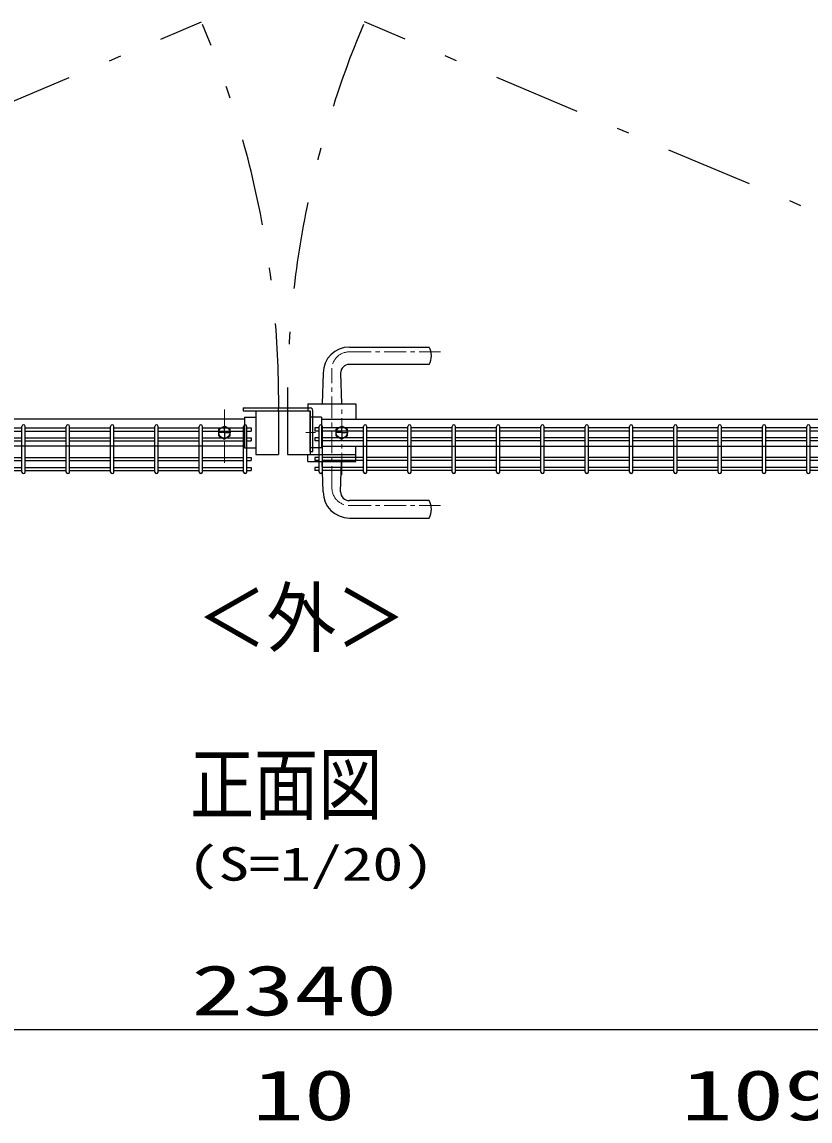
# Model space of a CAD drawing. Units: millimetres, scale not verified. Extents: x -4455 to 4455, y -3150 to 3150.
# Drawn here: x 1144 to 2046, y 1029 to 2288 of the extents above; entities that cross this region are included whole.
import ezdxf
from ezdxf.enums import TextEntityAlignment as Align

# ---------------------------------------------------------------- set-up
doc = ezdxf.new("R2010")
doc.units = ezdxf.units.MM
doc.header["$LTSCALE"] = 20
doc.linetypes.add('USER1', pattern=[2, 1.25, -0.25, 0.25, -0.25])
doc.linetypes.add('USER4', pattern=[10.7, 5, -2.5, 0.7, -2.5])
for name, color, linetype, lineweight in [('0-3_Jﾊﾟﾈﾙ', 3, 'Continuous', 25), ('0-4_外形線', 7, 'Continuous', 25), ('0-5_寸法線', 4, 'Continuous', 25), ('0-C_扉横枠', 7, 'Continuous', 25), ('0-D_丁番', 3, 'Continuous', 25), ('0-E_軸線', 1, 'USER1', 9), ('0-F_ハッチング', 4, 'Continuous', 25), ('1-4_扉縦枠', 7, 'Continuous', 25)]:
    doc.layers.add(name, color=color, linetype=linetype, lineweight=lineweight)
doc.layers.add('1-3_D-TITLE', color=7, linetype='Continuous')
doc.styles.add('ＭＳ ゴシック', font='')
doc.styles.get('ＭＳ ゴシック').set_extended_font_data('MS Gothic')

msp = doc.modelspace()

# ---------------------------------------------------------------- linework, layer by layer
at = {"layer": '0-3_Jﾊﾟﾈﾙ'}
for p, q in [((1096.7, 1823.04), (1143.87, 1823.04)), ((1096.7, 1819.44), (1143.87, 1819.44)), ((1143.87, 1772.44), (1143.87, 1824.84)), ((1147.47, 1772.44), (1147.47, 1824.84)), ((1147.47, 1823.04), (1194.64, 1823.04)), ((1147.47, 1819.44), (1194.64, 1819.44)), ((1194.64, 1772.44), (1194.64, 1824.84)), ((1198.24, 1772.44), (1198.24, 1824.84)), ((1198.24, 1823.04), (1245.41, 1823.04)), ((1198.24, 1819.44), (1245.41, 1819.44)), ((1245.41, 1772.44), (1245.41, 1824.84)), ((1249.01, 1772.44), (1249.01, 1824.84)), ((1249.01, 1823.04), (1296.18, 1823.04)), ((1249.01, 1819.44), (1296.18, 1819.44)), ((1296.18, 1772.44), (1296.18, 1824.84)), ((1299.78, 1772.44), (1299.78, 1824.84)), ((1299.78, 1823.04), (1346.95, 1823.04)), ((1299.78, 1819.44), (1346.95, 1819.44)), ((1346.95, 1772.44), (1346.95, 1824.84)), ((1350.55, 1772.44), (1350.55, 1824.84)), ((1350.55, 1823.04), (1397.72, 1823.04)), ((1350.55, 1819.44), (1397.72, 1819.44)), ((1397.72, 1772.44), (1397.72, 1824.84)), ((1401.32, 1772.44), (1401.32, 1824.84)), ((1401.32, 1823.04), (1406.52, 1823.04)), ((1401.32, 1819.44), (1406.52, 1819.44)), ((1406.52, 1823.04), (1406.52, 1819.44)), ((1484.32, 1823.04), (1479.12, 1823.04)), ((1479.12, 1823.04), (1479.12, 1819.44)), ((1484.32, 1819.44), (1479.12, 1819.44)), ((1484.32, 1772.44), (1484.32, 1824.84)), ((1487.92, 1772.44), (1487.92, 1824.84)), ((1535.09, 1823.04), (1487.92, 1823.04)), ((1535.09, 1819.44), (1487.92, 1819.44)), ((1535.09, 1772.44), (1535.09, 1824.84)), ((1538.69, 1772.44), (1538.69, 1824.84)), ((1585.86, 1823.04), (1538.69, 1823.04)), ((1585.86, 1819.44), (1538.69, 1819.44)), ((1585.86, 1772.44), (1585.86, 1824.84)), ((1589.46, 1772.44), (1589.46, 1824.84)), ((1636.63, 1823.04), (1589.46, 1823.04)), ((1636.63, 1819.44), (1589.46, 1819.44)), ((1636.63, 1772.44), (1636.63, 1824.84)), ((1640.23, 1772.44), (1640.23, 1824.84)), ((1687.39, 1823.04), (1640.23, 1823.04)), ((1687.39, 1819.44), (1640.23, 1819.44)), ((1687.39, 1772.44), (1687.39, 1824.84)), ((1690.99, 1772.44), (1690.99, 1824.84)), ((1738.16, 1823.04), (1690.99, 1823.04)), ((1738.16, 1819.44), (1690.99, 1819.44)), ((1738.16, 1772.44), (1738.16, 1824.84)), ((1741.76, 1772.44), (1741.76, 1824.84)), ((1788.93, 1823.04), (1741.76, 1823.04)), ((1788.93, 1819.44), (1741.76, 1819.44)), ((1788.93, 1772.44), (1788.93, 1824.84)), ((1792.53, 1772.44), (1792.53, 1824.84)), ((1839.7, 1823.04), (1792.53, 1823.04)), ((1839.7, 1819.44), (1792.53, 1819.44)), ((1839.7, 1772.44), (1839.7, 1824.84)), ((1843.3, 1772.44), (1843.3, 1824.84)), ((1890.47, 1823.04), (1843.3, 1823.04)), ((1890.47, 1819.44), (1843.3, 1819.44)), ((1890.47, 1772.44), (1890.47, 1824.84)), ((1894.07, 1772.44), (1894.07, 1824.84)), ((1941.24, 1823.04), (1894.07, 1823.04)), ((1941.24, 1819.44), (1894.07, 1819.44)), ((1941.24, 1772.44), (1941.24, 1824.84)), ((1944.84, 1772.44), (1944.84, 1824.84)), ((1992.01, 1823.04), (1944.84, 1823.04)), ((1992.01, 1819.44), (1944.84, 1819.44)), ((1992.01, 1772.44), (1992.01, 1824.84)), ((1995.61, 1772.44), (1995.61, 1824.84)), ((2042.78, 1823.04), (1995.61, 1823.04)), ((2042.78, 1819.44), (1995.61, 1819.44)), ((2042.78, 1772.44), (2042.78, 1824.84)), ((2046.38, 1772.44), (2046.38, 1824.84)), ((2093.55, 1823.04), (2046.38, 1823.04)), ((2093.55, 1819.44), (2046.38, 1819.44)), ((1096.7, 1811.74), (1143.87, 1811.74)), ((1096.7, 1808.14), (1143.87, 1808.14)), ((1147.47, 1811.74), (1194.64, 1811.74)), ((1147.47, 1808.14), (1194.64, 1808.14)), ((1198.24, 1811.74), (1245.41, 1811.74)), ((1198.24, 1808.14), (1245.41, 1808.14)), ((1249.01, 1811.74), (1296.18, 1811.74)), ((1249.01, 1808.14), (1296.18, 1808.14)), ((1299.78, 1811.74), (1346.95, 1811.74)), ((1299.78, 1808.14), (1346.95, 1808.14)), ((1350.55, 1811.74), (1397.72, 1811.74)), ((1350.55, 1808.14), (1397.72, 1808.14)), ((1401.32, 1811.74), (1406.52, 1811.74)), ((1401.32, 1808.14), (1406.52, 1808.14)), ((1406.52, 1811.74), (1406.52, 1808.14)), ((1484.32, 1811.74), (1479.12, 1811.74)), ((1479.12, 1811.74), (1479.12, 1808.14)), ((1484.32, 1808.14), (1479.12, 1808.14)), ((1535.09, 1811.74), (1487.92, 1811.74)), ((1535.09, 1808.14), (1487.92, 1808.14)), ((1585.86, 1811.74), (1538.69, 1811.74)), ((1585.86, 1808.14), (1538.69, 1808.14)), ((1636.63, 1811.74), (1589.46, 1811.74)), ((1636.63, 1808.14), (1589.46, 1808.14)), ((1687.39, 1811.74), (1640.23, 1811.74)), ((1687.39, 1808.14), (1640.23, 1808.14)), ((1738.16, 1811.74), (1690.99, 1811.74)), ((1738.16, 1808.14), (1690.99, 1808.14)), ((1788.93, 1811.74), (1741.76, 1811.74)), ((1788.93, 1808.14), (1741.76, 1808.14)), ((1839.7, 1811.74), (1792.53, 1811.74)), ((1839.7, 1808.14), (1792.53, 1808.14)), ((1890.47, 1811.74), (1843.3, 1811.74)), ((1890.47, 1808.14), (1843.3, 1808.14)), ((1941.24, 1811.74), (1894.07, 1811.74)), ((1941.24, 1808.14), (1894.07, 1808.14)), ((1992.01, 1811.74), (1944.84, 1811.74)), ((1992.01, 1808.14), (1944.84, 1808.14)), ((2042.78, 1811.74), (1995.61, 1811.74)), ((2042.78, 1808.14), (1995.61, 1808.14)), ((2093.55, 1811.74), (2046.38, 1811.74)), ((2093.55, 1808.14), (2046.38, 1808.14)), ((1096.7, 1789.14), (1143.87, 1789.14)), ((1147.47, 1789.14), (1194.64, 1789.14)), ((1198.24, 1789.14), (1245.41, 1789.14)), ((1249.01, 1789.14), (1296.18, 1789.14)), ((1299.78, 1789.14), (1346.95, 1789.14)), ((1350.55, 1789.14), (1397.72, 1789.14)), ((1401.32, 1789.14), (1406.52, 1789.14)), ((1406.52, 1789.14), (1406.52, 1785.54)), ((1535.09, 1789.14), (1487.92, 1789.14)), ((1585.86, 1789.14), (1538.69, 1789.14)), ((1636.63, 1789.14), (1589.46, 1789.14)), ((1687.39, 1789.14), (1640.23, 1789.14)), ((1738.16, 1789.14), (1690.99, 1789.14)), ((1788.93, 1789.14), (1741.76, 1789.14)), ((1839.7, 1789.14), (1792.53, 1789.14)), ((1890.47, 1789.14), (1843.3, 1789.14)), ((1941.24, 1789.14), (1894.07, 1789.14)), ((1992.01, 1789.14), (1944.84, 1789.14)), ((2042.78, 1789.14), (1995.61, 1789.14)), ((2093.55, 1789.14), (2046.38, 1789.14)), ((1096.7, 1785.54), (1143.87, 1785.54)), ((1096.7, 1777.84), (1143.87, 1777.84)), ((1147.47, 1785.54), (1194.64, 1785.54)), ((1147.47, 1777.84), (1194.64, 1777.84)), ((1198.24, 1785.54), (1245.41, 1785.54)), ((1198.24, 1777.84), (1245.41, 1777.84)), ((1249.01, 1785.54), (1296.18, 1785.54)), ((1249.01, 1777.84), (1296.18, 1777.84)), ((1299.78, 1785.54), (1346.95, 1785.54)), ((1299.78, 1777.84), (1346.95, 1777.84)), ((1350.55, 1785.54), (1397.72, 1785.54)), ((1350.55, 1777.84), (1397.72, 1777.84)), ((1401.32, 1785.54), (1406.52, 1785.54)), ((1401.32, 1777.84), (1406.52, 1777.84)), ((1406.52, 1777.84), (1406.52, 1774.24)), ((1484.32, 1785.54), (1479.12, 1785.54)), ((1484.32, 1777.84), (1479.12, 1777.84)), ((1479.12, 1777.84), (1479.12, 1774.24)), ((1535.09, 1785.54), (1487.92, 1785.54)), ((1535.09, 1777.84), (1487.92, 1777.84)), ((1585.86, 1785.54), (1538.69, 1785.54)), ((1585.86, 1777.84), (1538.69, 1777.84)), ((1636.63, 1785.54), (1589.46, 1785.54)), ((1636.63, 1777.84), (1589.46, 1777.84)), ((1687.39, 1785.54), (1640.23, 1785.54)), ((1687.39, 1777.84), (1640.23, 1777.84)), ((1738.16, 1785.54), (1690.99, 1785.54)), ((1738.16, 1777.84), (1690.99, 1777.84)), ((1788.93, 1785.54), (1741.76, 1785.54)), ((1788.93, 1777.84), (1741.76, 1777.84)), ((1839.7, 1785.54), (1792.53, 1785.54)), ((1839.7, 1777.84), (1792.53, 1777.84)), ((1890.47, 1785.54), (1843.3, 1785.54)), ((1890.47, 1777.84), (1843.3, 1777.84)), ((1941.24, 1785.54), (1894.07, 1785.54)), ((1941.24, 1777.84), (1894.07, 1777.84)), ((1992.01, 1785.54), (1944.84, 1785.54)), ((1992.01, 1777.84), (1944.84, 1777.84)), ((2042.78, 1785.54), (1995.61, 1785.54)), ((2042.78, 1777.84), (1995.61, 1777.84)), ((2093.55, 1785.54), (2046.38, 1785.54)), ((2093.55, 1777.84), (2046.38, 1777.84)), ((1096.7, 1774.24), (1143.87, 1774.24)), ((1147.47, 1774.24), (1194.64, 1774.24)), ((1198.24, 1774.24), (1245.41, 1774.24)), ((1249.01, 1774.24), (1296.18, 1774.24)), ((1299.78, 1774.24), (1346.95, 1774.24)), ((1350.55, 1774.24), (1397.72, 1774.24)), ((1401.32, 1774.24), (1406.52, 1774.24)), ((1484.32, 1774.24), (1479.12, 1774.24)), ((1535.09, 1774.24), (1487.92, 1774.24)), ((1585.86, 1774.24), (1538.69, 1774.24)), ((1636.63, 1774.24), (1589.46, 1774.24)), ((1687.39, 1774.24), (1640.23, 1774.24)), ((1738.16, 1774.24), (1690.99, 1774.24)), ((1788.93, 1774.24), (1741.76, 1774.24)), ((1839.7, 1774.24), (1792.53, 1774.24)), ((1890.47, 1774.24), (1843.3, 1774.24)), ((1941.24, 1774.24), (1894.07, 1774.24)), ((1992.01, 1774.24), (1944.84, 1774.24)), ((2042.78, 1774.24), (1995.61, 1774.24)), ((2093.55, 1774.24), (2046.38, 1774.24))]:
    msp.add_line(p, q, dxfattribs=at)
msp.add_lwpolyline([(1484.32, 1789.14), (1479.12, 1789.14), (1479.12, 1785.54)], dxfattribs=at)
for centre, start, end in [((1145.67, 1824.84), 0, 180), ((1196.44, 1824.84), 0, 180), ((1247.21, 1824.84), 0, 180), ((1297.98, 1824.84), 0, 180), ((1348.75, 1824.84), 0, 180), ((1399.52, 1824.84), 0, 180), ((1486.12, 1824.84), 0, 180), ((1536.89, 1824.84), 0, 180), ((1587.66, 1824.84), 0, 180), ((1638.43, 1824.84), 0, 180), ((1689.19, 1824.84), 0, 180), ((1739.96, 1824.84), 0, 180), ((1790.73, 1824.84), 0, 180), ((1841.5, 1824.84), 0, 180), ((1892.27, 1824.84), 0, 180), ((1943.04, 1824.84), 0, 180), ((1993.81, 1824.84), 0, 180), ((2044.58, 1824.84), 0, 180), ((1145.67, 1772.44), 180, 0), ((1196.44, 1772.44), 180, 0), ((1247.21, 1772.44), 180, 0), ((1297.98, 1772.44), 180, 0), ((1348.75, 1772.44), 180, 0), ((1399.52, 1772.44), 180, 0), ((1486.12, 1772.44), 180, 0), ((1536.89, 1772.44), 180, 0), ((1587.66, 1772.44), 180, 0), ((1638.43, 1772.44), 180, 0), ((1689.19, 1772.44), 180, 0), ((1739.96, 1772.44), 180, 0), ((1790.73, 1772.44), 180, 0), ((1841.5, 1772.44), 180, 0), ((1892.27, 1772.44), 180, 0), ((1943.04, 1772.44), 180, 0), ((1993.81, 1772.44), 180, 0), ((2044.58, 1772.44), 180, 0)]:
    msp.add_arc(centre, 1.8, start, end, dxfattribs=at)
at = {"layer": '0-4_外形線'}
for p, q in [((1518.82, 1915.74), (1610.14, 1915.74)), ((1610.14, 1895.74), (1518.82, 1895.74)), ((1488.82, 1885.74), (1487.82, 1850.74)), ((1508.82, 1885.74), (1509.82, 1850.74)), ((1471.32, 1850.74), (1526.32, 1850.74)), ((1471.32, 1850.74), (1471.32, 1842.74)), ((1526.32, 1850.74), (1526.32, 1833.24)), ((1369.12, 1813.98), (1375.62, 1810.23)), ((1382.11, 1813.98), (1375.62, 1810.23)), ((1526.32, 1784.74), (1526.32, 1802.24)), ((1471.32, 1784.74), (1471.32, 1792.74)), ((1471.32, 1784.74), (1526.32, 1784.74)), ((1488.82, 1749.74), (1487.82, 1784.74)), ((1508.82, 1749.74), (1509.82, 1784.74)), ((1610.14, 1739.74), (1518.82, 1739.74)), ((1518.82, 1719.74), (1610.14, 1719.74))]:
    msp.add_line(p, q, dxfattribs=at)
for centre, radius, start, end in [((1518.82, 1885.74), 30, 90, 180), ((1592.82, 1905.74), 20, 330, 30), ((1518.82, 1885.74), 10, 90, 180), ((1518.82, 1749.74), 30, 180, 270), ((1518.82, 1749.74), 10, 180, 270), ((1592.82, 1729.74), 20, 330, 30)]:
    msp.add_arc(centre, radius, start, end, dxfattribs=at)
at = {"layer": '0-5_寸法線'}
msp.add_line((312.82, 1133.42), (2572.82, 1133.42), dxfattribs=at)
at = {"layer": '0-C_扉横枠'}
for p, q in [((1398.82, 1833.24), (384.82, 1833.24)), ((1398.82, 1835.19), (1398.82, 1800.29)), ((1398.82, 1835.19), (1411.82, 1835.19)), ((1486.82, 1835.19), (1473.82, 1835.19)), ((1486.82, 1835.19), (1486.82, 1800.29)), ((1486.82, 1833.24), (2500.82, 1833.24)), ((1375.44, 1817.74), (1369.03, 1817.74)), ((1369.12, 1821.49), (1375.62, 1825.24)), ((1369.12, 1813.98), (1369.12, 1821.49)), ((1375.53, 1817.74), (1375.71, 1817.74)), ((1375.62, 1817.92), (1375.62, 1824.32)), ((1375.62, 1817.65), (1375.62, 1817.83)), ((1375.62, 1817.56), (1375.62, 1811.15)), ((1375.8, 1817.74), (1382.2, 1817.74)), ((1509.84, 1817.74), (1503.43, 1817.74)), ((1503.52, 1821.49), (1510.02, 1825.24)), ((1503.52, 1813.98), (1503.52, 1821.49)), ((1503.52, 1813.98), (1510.02, 1810.23)), ((1509.93, 1817.74), (1510.11, 1817.74)), ((1516.51, 1821.49), (1510.02, 1825.24)), ((1510.02, 1817.92), (1510.02, 1824.32)), ((1510.02, 1817.65), (1510.02, 1817.83)), ((1510.02, 1817.56), (1510.02, 1811.15)), ((1516.51, 1813.98), (1510.02, 1810.23)), ((1510.2, 1817.74), (1516.6, 1817.74)), ((1516.51, 1813.98), (1516.51, 1821.49)), ((1398.82, 1802.24), (384.82, 1802.24)), ((1486.82, 1802.24), (2500.82, 1802.24)), ((1398.82, 1800.29), (1411.82, 1800.29)), ((1486.82, 1800.29), (1473.82, 1800.29))]:
    msp.add_line(p, q, dxfattribs=at)
msp.add_lwpolyline([(1382.11, 1813.98), (1382.11, 1821.49), (1375.62, 1825.24)], dxfattribs=at)
for centre in [(1375.62, 1817.74), (1510.02, 1817.74)]:
    msp.add_circle(centre, 6.5, dxfattribs=at)
at = {"layer": '0-D_丁番'}
for p, q in [((1397.02, 1845.94), (1473.82, 1845.94)), ((1473.82, 1795.94), (1473.82, 1842.74)), ((1477.02, 1795.94), (1477.02, 1842.74)), ((1473.82, 1795.94), (1477.02, 1795.94))]:
    msp.add_line(p, q, dxfattribs=at)
msp.add_lwpolyline([(1397.02, 1845.94), (1397.02, 1842.74), (1473.82, 1842.74)], dxfattribs=at)
msp.add_arc((1473.82, 1842.74), 3.2, 360, 90, dxfattribs=at)
at = {"layer": '0-E_軸線'}
for p, q in [((1518.82, 1910.24), (1623.33, 1910.24)), ((1498.82, 1754.24), (1498.82, 1890.24)), ((1375.62, 1783.09), (1375.62, 1844.15)), ((1375.62, 1783.09), (1375.62, 1844.15)), ((1510.02, 1769.34), (1510.02, 1844.15)), ((1480.16, 1817.74), (1468.97, 1817.74)), ((1518.82, 1734.24), (1623.33, 1734.24))]:
    msp.add_line(p, q, dxfattribs=at)
for centre, start, end in [((1518.82, 1890.24), 90, 180), ((1518.82, 1754.24), 180, 270)]:
    msp.add_arc(centre, 20, start, end, dxfattribs=at)
at = {"layer": '0-F_ハッチング', "linetype": 'USER4'}
for p, q in [((316.94, 1853.42), (1349.52, 2288.27)), ((2568.69, 1853.42), (1536.11, 2288.27))]:
    msp.add_line(p, q, dxfattribs=at)
for centre, start, end in [((324.39, 1853.6), 359.45045, 22.82564), ((2561.24, 1853.6), 157.17436, 180.54955)]:
    msp.add_arc(centre, 1113.48, start, end, dxfattribs=at)
at = {"layer": '1-4_扉縦枠'}
for p, q in [((1411.82, 1842.74), (1411.82, 1792.74)), ((1411.82, 1842.74), (1437.82, 1842.74)), ((1437.82, 1842.74), (1437.82, 1792.74)), ((1447.82, 1842.74), (1447.82, 1792.74)), ((1447.82, 1842.74), (1473.82, 1842.74)), ((1473.82, 1842.74), (1473.82, 1792.74)), ((1411.82, 1792.74), (1437.82, 1792.74)), ((1447.82, 1792.74), (1526.32, 1792.74))]:
    msp.add_line(p, q, dxfattribs=at)

# ---------------------------------------------------------------- texts
at = {"layer": '0-4_外形線', "style": 'ＭＳ ゴシック', "width": 0.9}
msp.add_text('＜外＞', height=64.96, dxfattribs=at).set_placement((1344.22, 1553.48), align=Align.BOTTOM_LEFT)
at = {"layer": '0-5_寸法線', "color": 2, "style": 'ＭＳ ゴシック', "width": 1.5}
for s, p in [('2340', (1337.82, 1132.32)), ('10', (1407.82, 1012.32)), ('1092', (1898.82, 1012.32))]:
    msp.add_text(s, height=57.77, dxfattribs=at).set_placement(p, align=Align.BOTTOM_LEFT)
at = {"layer": '1-3_D-TITLE', "style": 'ＭＳ ゴシック'}
for s, height, width, p in [('正面図', 67.3, 0.8, (1336.24, 1360.81)), ('(S=1/20)', 38.42, 1.35, (1333.51, 1292.63))]:
    msp.add_text(s, height=height, dxfattribs=dict(at, width=width)).set_placement(p, align=Align.BOTTOM_LEFT)

doc.saveas('drawing.dxf')
